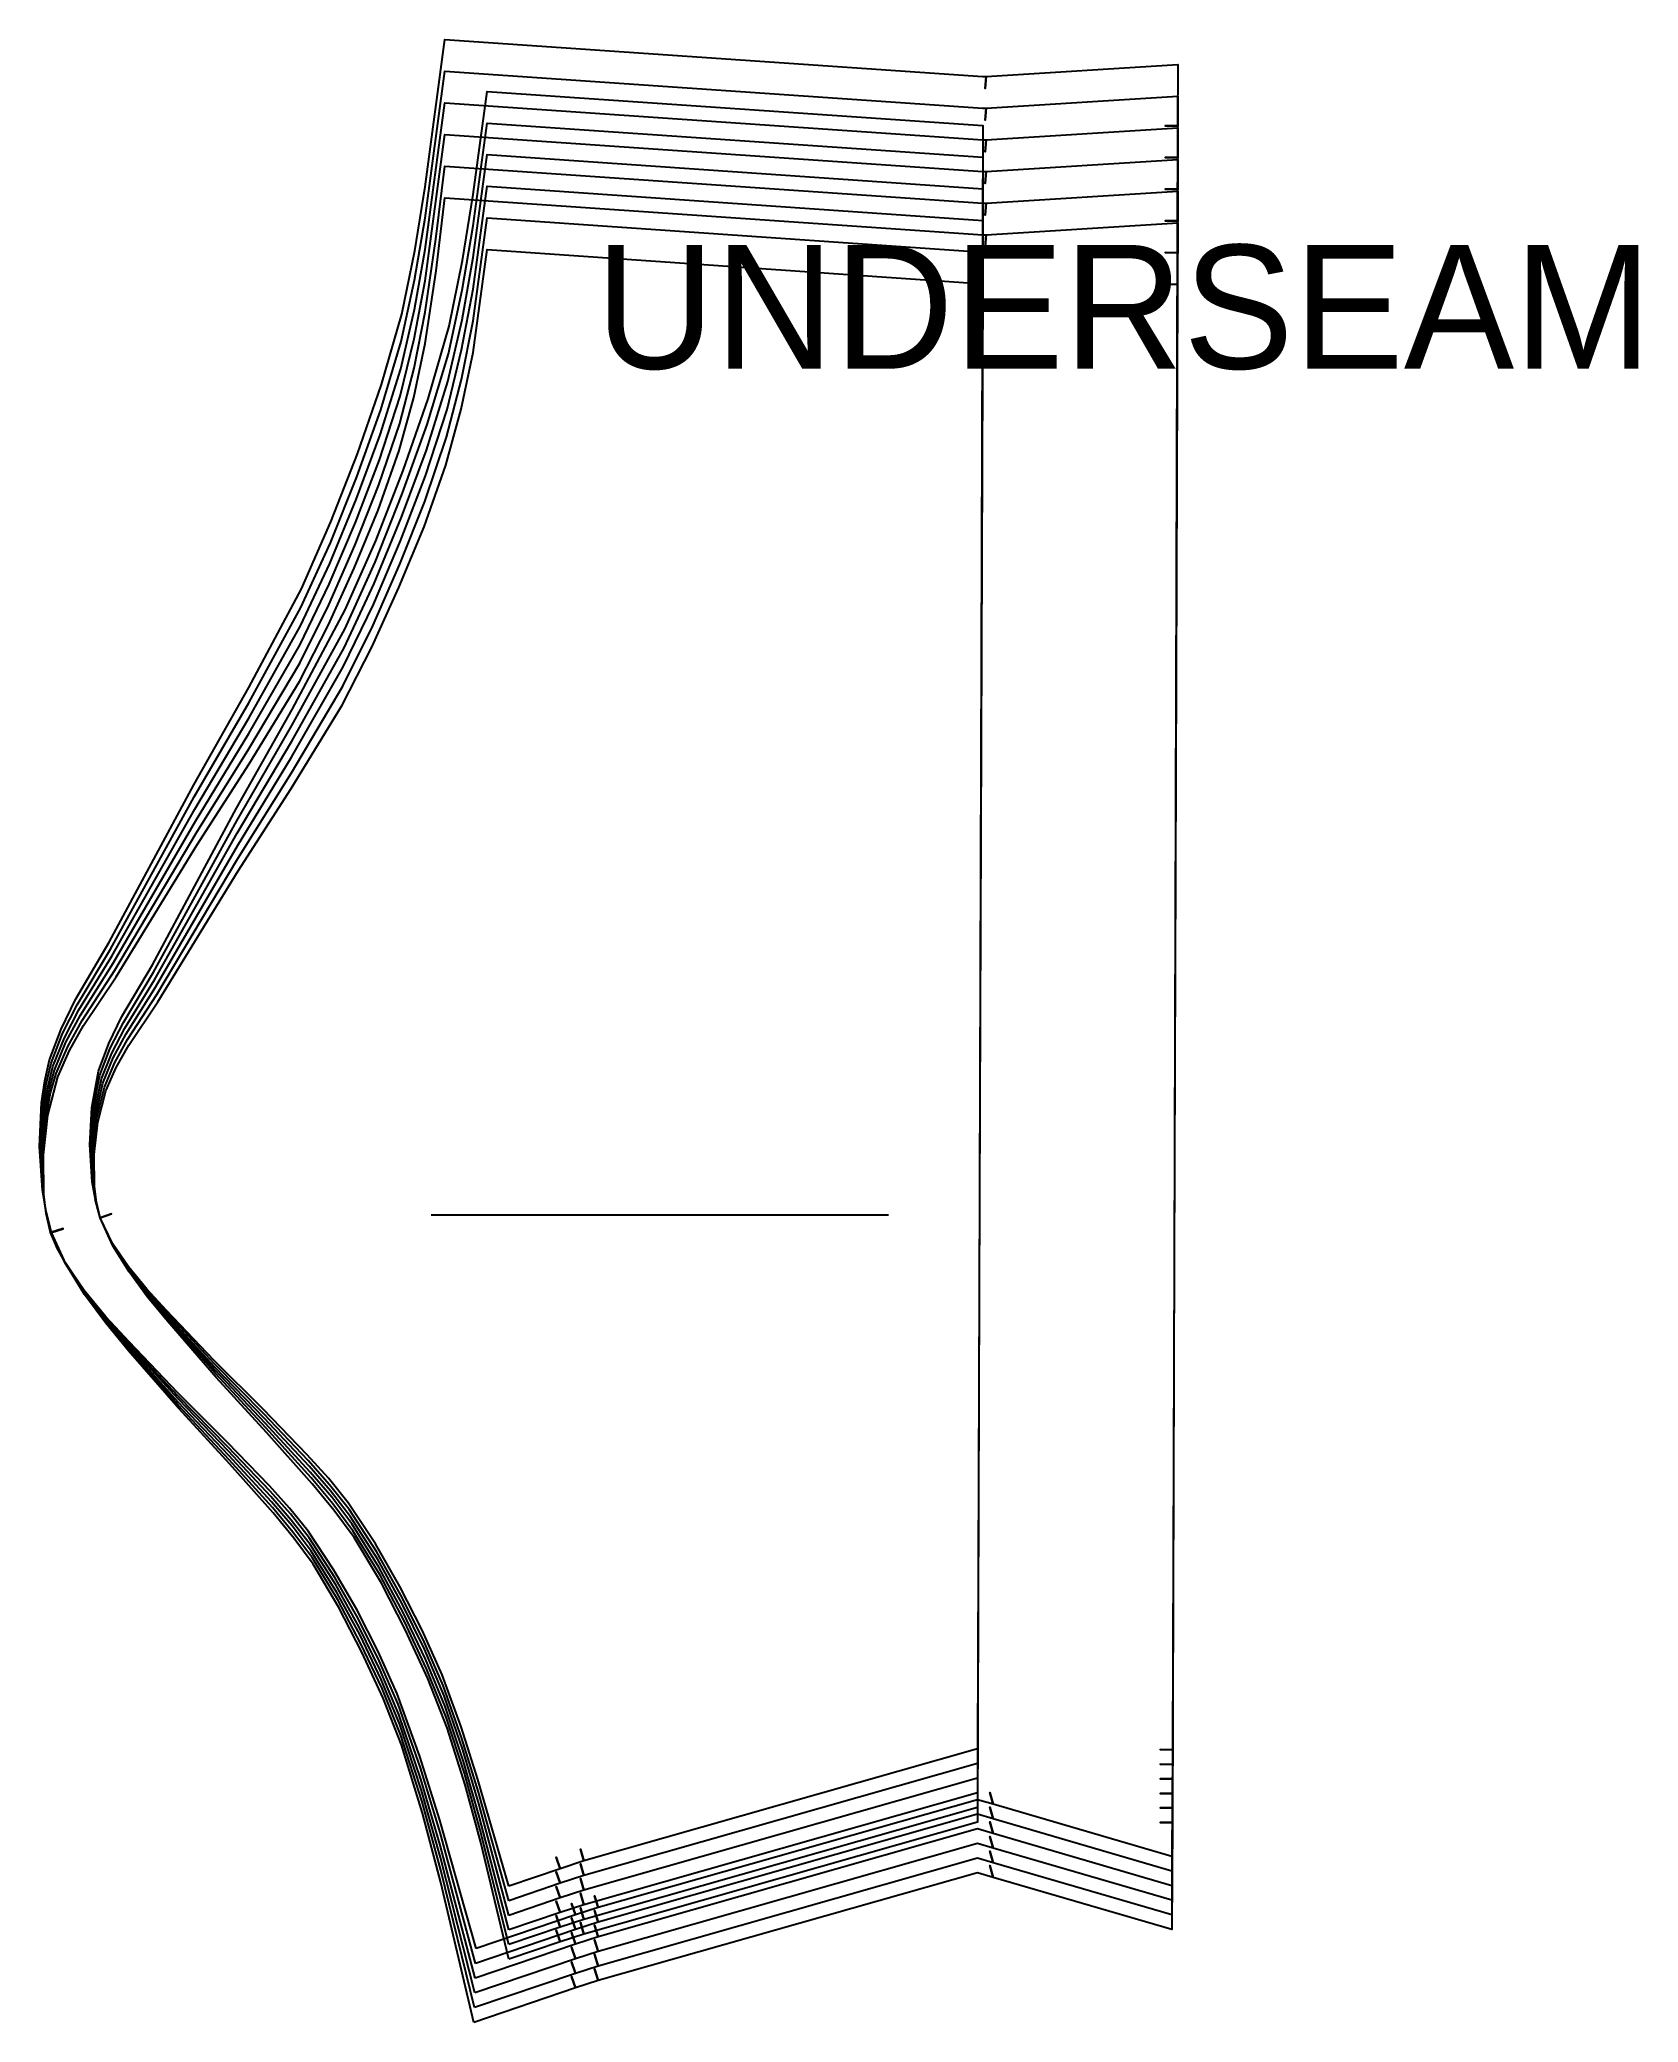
# Model space of a CAD drawing. Header units: inches. Extents: x 0 to 12.9, y 0 to 16.
import ezdxf
from ezdxf.enums import TextEntityAlignment as Align

# ---------------------------------------------------------------- set-up
doc = ezdxf.new("R2010")
doc.units = ezdxf.units.IN

msp = doc.modelspace()

# ---------------------------------------------------------------- linework, layer by layer
at = {"layer": 'T001L001'}
for points in [[(3.512, 0), (3.246, 1.13), (3.097, 1.69), (2.926, 2.243), (2.777, 2.622), (2.607, 2.993), (2.42, 3.355), (2.211, 3.704), (2.055, 3.915), (1.888, 4.119), (1.538, 4.513), (1.122, 4.966), (0.72, 5.43), (0.536, 5.653), (0.364, 5.885), (0.214, 6.127), (0.096, 6.385), (0.189, 6.418), (0.096, 6.385), (0.052, 6.555), (0.022, 6.729), (0, 7.081), (0.016, 7.435), (0.042, 7.611), (0.08, 7.783), (0.173, 8.031), (0.291, 8.269), (0.563, 8.732), (1.246, 10.005), (1.691, 10.792), (2.117, 11.59), (2.356, 12.131), (2.57, 12.682), (2.764, 13.241), (2.93, 13.81), (3.034, 14.323), (3.117, 14.841), (3.278, 16.03), (7.629, 15.731), (7.655, 15.733), (7.648, 15.634), (7.655, 15.733), (9.204, 15.83), (9.203, 15.332), (9.104, 15.332), (9.203, 15.332), (9.161, 1.615), (9.062, 1.615), (9.161, 1.615), (9.158, 0.752), (7.713, 1.172), (7.686, 1.267), (7.713, 1.172), (7.585, 1.21), (4.516, 0.337), (4.487, 0.432), (4.516, 0.337), (4.333, 0.278), (4.302, 0.371), (4.333, 0.278), (3.512, 0)], [(3.516, 0.119), (3.244, 1.231), (3.093, 1.782), (2.919, 2.326), (2.769, 2.698), (2.599, 3.061), (2.412, 3.415), (2.203, 3.757), (2.048, 3.964), (1.882, 4.163), (1.534, 4.548), (1.121, 4.991), (0.721, 5.444), (0.536, 5.663), (0.363, 5.891), (0.212, 6.13), (0.148, 6.255), (0.095, 6.385), (0.189, 6.416), (0.095, 6.385), (0.052, 6.552), (0.025, 6.722), (0.006, 7.068), (0.027, 7.415), (0.053, 7.586), (0.093, 7.755), (0.186, 7.996), (0.304, 8.227), (0.574, 8.676), (1.25, 9.907), (1.691, 10.668), (2.113, 11.44), (2.351, 11.963), (2.564, 12.496), (2.759, 13.038), (2.925, 13.589), (3.033, 14.086), (3.117, 14.587), (3.278, 15.775), (7.629, 15.475), (7.655, 15.477), (7.648, 15.379), (7.655, 15.477), (9.204, 15.574), (9.203, 15.076), (9.104, 15.076), (9.203, 15.076), (9.161, 1.733), (9.062, 1.733), (9.161, 1.733), (9.158, 0.87), (7.713, 1.291), (7.686, 1.385), (7.713, 1.291), (7.585, 1.328), (4.516, 0.455), (4.487, 0.55), (4.516, 0.455), (4.333, 0.396), (4.302, 0.489), (4.333, 0.396), (3.516, 0.119)], [(3.794, 0.511), (3.567, 1.453), (3.441, 1.92), (3.296, 2.381), (3.139, 2.781), (2.96, 3.171), (2.764, 3.551), (2.543, 3.919), (2.38, 4.142), (2.205, 4.355), (1.836, 4.77), (1.428, 5.214), (1.034, 5.67), (0.873, 5.864), (0.723, 6.067), (0.591, 6.279), (0.489, 6.504), (0.582, 6.537), (0.489, 6.504), (0.451, 6.649), (0.426, 6.796), (0.407, 7.095), (0.421, 7.396), (0.475, 7.691), (0.559, 7.915), (0.666, 8.131), (0.912, 8.55), (1.592, 9.817), (2.042, 10.613), (2.472, 11.419), (2.719, 11.977), (2.94, 12.546), (3.141, 13.126), (3.312, 13.714), (3.42, 14.245), (3.506, 14.779), (3.619, 15.612), (7.628, 15.336), (7.586, 1.619), (4.401, 0.714), (4.373, 0.808), (4.401, 0.714), (4.209, 0.652), (4.178, 0.745), (4.209, 0.652), (3.794, 0.511)], [(3.519, 0.238), (3.242, 1.332), (3.088, 1.874), (2.912, 2.408), (2.762, 2.773), (2.591, 3.129), (2.404, 3.476), (2.195, 3.81), (2.041, 4.013), (1.876, 4.207), (1.53, 4.583), (1.12, 5.015), (0.722, 5.459), (0.536, 5.674), (0.362, 5.898), (0.211, 6.133), (0.147, 6.257), (0.094, 6.385), (0.187, 6.416), (0.094, 6.385), (0.053, 6.549), (0.027, 6.716), (0.012, 7.054), (0.037, 7.394), (0.065, 7.562), (0.107, 7.727), (0.2, 7.961), (0.316, 8.185), (0.584, 8.62), (1.255, 9.809), (1.692, 10.544), (2.11, 11.29), (2.347, 11.795), (2.559, 12.311), (2.754, 12.835), (2.921, 13.368), (3.031, 13.848), (3.118, 14.333), (3.278, 15.519), (7.629, 15.219), (7.655, 15.221), (7.648, 15.123), (7.655, 15.221), (9.204, 15.317), (9.203, 14.82), (9.104, 14.82), (9.203, 14.82), (9.161, 1.851), (9.062, 1.851), (9.161, 1.851), (9.158, 0.988), (7.713, 1.409), (7.686, 1.503), (7.713, 1.409), (7.585, 1.446), (4.516, 0.574), (4.487, 0.668), (4.516, 0.574), (4.333, 0.514), (4.302, 0.607), (4.333, 0.514), (3.519, 0.238)], [(3.523, 0.357), (3.24, 1.433), (3.083, 1.965), (2.905, 2.49), (2.754, 2.848), (2.583, 3.196), (2.396, 3.536), (2.188, 3.863), (2.034, 4.061), (1.871, 4.251), (1.527, 4.617), (1.119, 5.04), (0.723, 5.473), (0.536, 5.684), (0.361, 5.905), (0.209, 6.136), (0.145, 6.258), (0.093, 6.385), (0.186, 6.416), (0.093, 6.385), (0.053, 6.546), (0.029, 6.709), (0.018, 7.041), (0.047, 7.374), (0.077, 7.538), (0.12, 7.699), (0.213, 7.926), (0.33, 8.143), (0.595, 8.564), (1.26, 9.712), (1.692, 10.421), (2.107, 11.14), (2.342, 11.628), (2.554, 12.126), (2.749, 12.632), (2.917, 13.148), (3.029, 13.611), (3.118, 14.08), (3.278, 15.263), (7.629, 14.963), (7.655, 14.965), (7.648, 14.867), (7.655, 14.965), (9.204, 15.061), (9.203, 14.564), (9.104, 14.564), (9.203, 14.564), (9.161, 1.969), (9.062, 1.969), (9.161, 1.969), (9.158, 1.105), (7.713, 1.527), (7.686, 1.621), (7.713, 1.527), (7.585, 1.564), (4.516, 0.692), (4.487, 0.786), (4.516, 0.692), (4.333, 0.632), (4.302, 0.726), (4.333, 0.632), (3.523, 0.357)], [(3.794, 0.629), (3.563, 1.555), (3.435, 2.014), (3.288, 2.467), (3.13, 2.859), (2.951, 3.242), (2.754, 3.615), (2.534, 3.975), (2.371, 4.193), (2.197, 4.402), (1.83, 4.807), (1.425, 5.242), (1.033, 5.687), (0.872, 5.877), (0.722, 6.075), (0.591, 6.283), (0.489, 6.504), (0.582, 6.537), (0.489, 6.504), (0.453, 6.645), (0.429, 6.789), (0.413, 7.08), (0.431, 7.372), (0.487, 7.659), (0.571, 7.876), (0.677, 8.085), (0.921, 8.49), (1.594, 9.715), (2.04, 10.485), (2.467, 11.265), (2.713, 11.806), (2.933, 12.357), (3.135, 12.919), (3.307, 13.49), (3.418, 14.004), (3.506, 14.524), (3.619, 15.356), (7.628, 15.081), (7.586, 1.738), (4.401, 0.832), (4.373, 0.926), (4.401, 0.832), (4.209, 0.77), (4.178, 0.863), (4.209, 0.77), (3.794, 0.629)], [(3.794, 0.747), (3.558, 1.657), (3.428, 2.108), (3.28, 2.553), (3.121, 2.937), (2.941, 3.313), (2.744, 3.679), (2.524, 4.031), (2.362, 4.245), (2.189, 4.449), (1.824, 4.845), (1.421, 5.269), (1.031, 5.704), (0.871, 5.89), (0.721, 6.084), (0.59, 6.287), (0.489, 6.504), (0.582, 6.537), (0.489, 6.504), (0.454, 6.641), (0.433, 6.781), (0.42, 7.064), (0.441, 7.348), (0.499, 7.627), (0.583, 7.837), (0.688, 8.039), (0.929, 8.43), (1.597, 9.614), (2.039, 10.358), (2.462, 11.112), (2.706, 11.634), (2.926, 12.168), (3.128, 12.711), (3.302, 13.265), (3.416, 13.764), (3.506, 14.268), (3.619, 15.101), (7.628, 14.825), (7.586, 1.856), (4.401, 0.95), (4.373, 1.044), (4.401, 0.95), (4.209, 0.888), (4.178, 0.981), (4.209, 0.888), (3.794, 0.747)], [(3.526, 0.477), (3.238, 1.534), (3.079, 2.057), (2.899, 2.573), (2.747, 2.923), (2.575, 3.264), (2.388, 3.597), (2.18, 3.917), (2.028, 4.11), (1.865, 4.295), (1.523, 4.652), (1.118, 5.064), (0.724, 5.487), (0.536, 5.694), (0.36, 5.911), (0.208, 6.14), (0.143, 6.26), (0.091, 6.386), (0.184, 6.416), (0.091, 6.386), (0.053, 6.543), (0.031, 6.703), (0.025, 7.028), (0.057, 7.354), (0.089, 7.514), (0.133, 7.672), (0.227, 7.891), (0.343, 8.101), (0.607, 8.508), (1.266, 9.614), (1.693, 10.297), (2.104, 10.99), (2.338, 11.46), (2.549, 11.941), (2.744, 12.43), (2.913, 12.927), (3.028, 13.374), (3.118, 13.826), (3.205, 14.416), (3.278, 15.007), (7.629, 14.707), (7.655, 14.709), (7.648, 14.611), (7.655, 14.709), (9.204, 14.805), (9.203, 14.307), (9.104, 14.308), (9.203, 14.307), (9.161, 2.086), (9.062, 2.087), (9.161, 2.086), (9.158, 1.223), (7.713, 1.645), (7.686, 1.739), (7.713, 1.645), (7.584, 1.682), (4.516, 0.81), (4.487, 0.904), (4.516, 0.81), (4.333, 0.75), (4.302, 0.844), (4.333, 0.75), (3.526, 0.477)], [(3.53, 0.596), (3.236, 1.635), (3.074, 2.149), (2.892, 2.655), (2.739, 2.998), (2.568, 3.332), (2.38, 3.657), (2.173, 3.97), (2.021, 4.158), (1.859, 4.339), (1.52, 4.687), (1.117, 5.089), (0.725, 5.502), (0.536, 5.705), (0.359, 5.918), (0.206, 6.143), (0.141, 6.261), (0.089, 6.386), (0.183, 6.416), (0.089, 6.386), (0.053, 6.54), (0.033, 6.697), (0.03, 7.015), (0.067, 7.334), (0.147, 7.645), (0.241, 7.857), (0.356, 8.06), (0.618, 8.452), (1.271, 9.517), (1.694, 10.174), (2.101, 10.841), (2.333, 11.293), (2.544, 11.757), (2.739, 12.227), (2.909, 12.707), (3.026, 13.137), (3.118, 13.573), (3.206, 14.161), (3.278, 14.751), (7.629, 14.451), (7.655, 14.453), (7.648, 14.355), (7.655, 14.453), (9.204, 14.549), (9.203, 14.051), (9.104, 14.052), (9.203, 14.051), (9.161, 2.204), (9.062, 2.205), (9.161, 2.204), (9.158, 1.341), (7.713, 1.763), (7.686, 1.857), (7.713, 1.763), (7.584, 1.8), (4.516, 0.928), (4.487, 1.022), (4.516, 0.928), (4.333, 0.868), (4.302, 0.962), (4.333, 0.868), (3.53, 0.596)], [(3.794, 0.865), (3.554, 1.759), (3.422, 2.202), (3.272, 2.639), (3.112, 3.016), (2.932, 3.384), (2.734, 3.742), (2.515, 4.088), (2.353, 4.296), (2.181, 4.496), (1.818, 4.882), (1.418, 5.296), (1.03, 5.721), (0.869, 5.902), (0.72, 6.092), (0.589, 6.291), (0.489, 6.504), (0.582, 6.537), (0.489, 6.504), (0.456, 6.637), (0.436, 6.773), (0.427, 7.048), (0.451, 7.324), (0.512, 7.594), (0.595, 7.798), (0.7, 7.993), (0.938, 8.37), (1.6, 9.513), (2.037, 10.23), (2.456, 10.958), (2.7, 11.463), (2.919, 11.979), (3.122, 12.504), (3.296, 13.04), (3.413, 13.523), (3.506, 14.012), (3.619, 14.845), (7.628, 14.569), (7.586, 1.974), (4.401, 1.068), (4.373, 1.162), (4.401, 1.068), (4.209, 1.006), (4.178, 1.099), (4.209, 1.006), (3.794, 0.865)], [(3.794, 0.983), (3.549, 1.861), (3.415, 2.296), (3.264, 2.724), (3.103, 3.094), (2.922, 3.455), (2.725, 3.806), (2.505, 4.144), (2.344, 4.347), (2.173, 4.543), (1.813, 4.92), (1.415, 5.324), (1.029, 5.738), (0.868, 5.915), (0.719, 6.1), (0.588, 6.295), (0.489, 6.504), (0.582, 6.537), (0.489, 6.504), (0.457, 6.634), (0.439, 6.766), (0.434, 7.033), (0.461, 7.301), (0.524, 7.562), (0.608, 7.759), (0.711, 7.946), (0.947, 8.31), (1.603, 9.411), (2.036, 10.103), (2.451, 10.804), (2.694, 11.291), (2.913, 11.789), (3.115, 12.297), (3.291, 12.815), (3.411, 13.282), (3.506, 13.756), (3.619, 14.589), (7.628, 14.313), (7.586, 2.092), (4.401, 1.186), (4.373, 1.281), (4.401, 1.186), (4.209, 1.124), (4.178, 1.217), (4.209, 1.124), (3.794, 0.983)], [(3.794, 1.101), (3.545, 1.963), (3.409, 2.39), (3.256, 2.81), (3.094, 3.172), (2.913, 3.525), (2.715, 3.869), (2.496, 4.2), (2.335, 4.399), (2.164, 4.589), (1.807, 4.957), (1.411, 5.351), (1.027, 5.755), (0.867, 5.928), (0.718, 6.108), (0.588, 6.298), (0.489, 6.504), (0.582, 6.537), (0.489, 6.504), (0.459, 6.63), (0.443, 6.758), (0.441, 7.017), (0.471, 7.277), (0.536, 7.53), (0.62, 7.719), (0.722, 7.9), (0.956, 8.25), (1.606, 9.31), (2.034, 9.975), (2.446, 10.65), (2.687, 11.119), (2.906, 11.6), (3.109, 12.09), (3.286, 12.59), (3.409, 13.042), (3.506, 13.5), (3.619, 14.333), (7.628, 14.057), (7.586, 2.21), (4.401, 1.305), (4.373, 1.399), (4.401, 1.305), (4.209, 1.242), (4.178, 1.335), (4.209, 1.242), (3.794, 1.101)], [(3.166, 6.53), (6.866, 6.53)]]:
    msp.add_lwpolyline(points, dxfattribs=at)

# ---------------------------------------------------------------- texts
at = {"layer": 'ABC'}
msp.add_text('UNDERSEAM', height=1, dxfattribs=at).set_placement((4.495, 13.87), align=Align.MIDDLE_LEFT)

doc.saveas('drawing.dxf')
